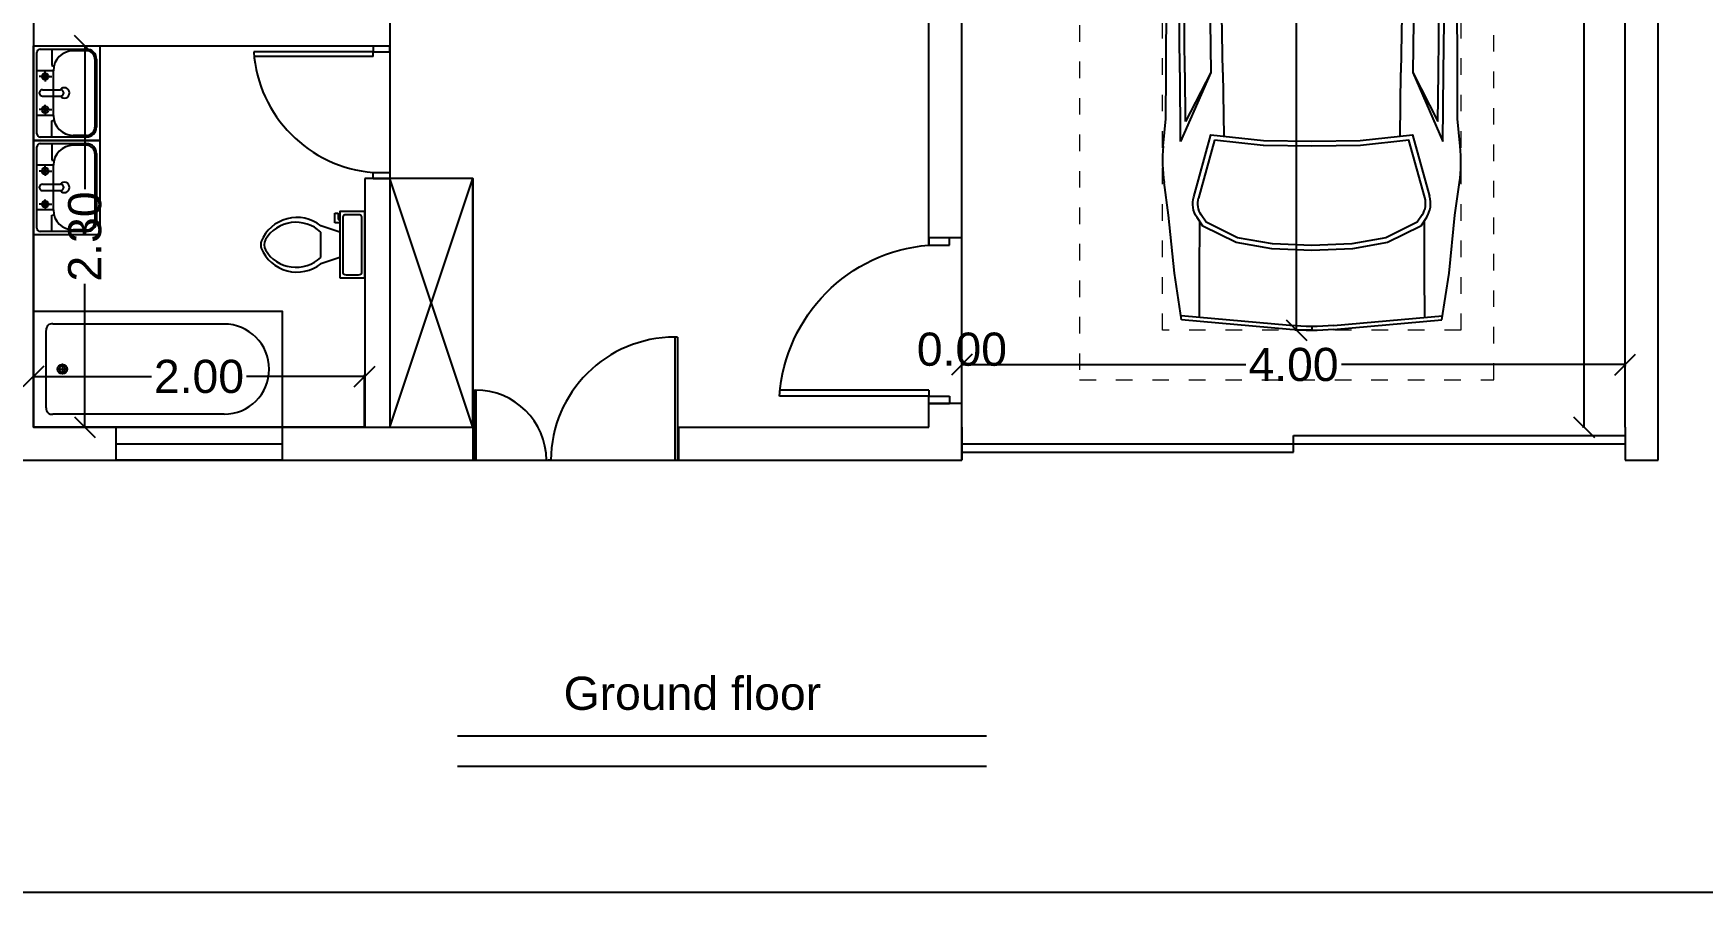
# Model space of a CAD drawing. Header units: inches. Extents: x 15.9 to 69.3, y 9.8 to 45.5.
# Drawn here: x 21.99 to 32.05, y 23.33 to 28.51 of the extents above; entities that cross this region are included whole.
import ezdxf

# ---------------------------------------------------------------- set-up
doc = ezdxf.new("R2010")
doc.units = ezdxf.units.IN
doc.header["$MEASUREMENT"] = 0
doc.linetypes.add('ACAD_ISO07W100', pattern=[3, 0, -3])
doc.layers.add('BATH', color=41, linetype='Continuous')
doc.layers.add('RED', color=1, linetype='Continuous')
doc.layers.add('Mashin', color=144, linetype='Continuous', lineweight=0)
doc.styles.add('ATTR', font='romans.shx', dxfattribs={"width": 0.8, "height": 1.114828})
doc.styles.add('eng-kadr', font='arial.ttf')
doc.styles.get("Standard").update_dxf_attribs({"font": 'arial.ttf'})
doc.dimstyles.new('dim-col', dxfattribs={"dimscale": 0.05, "dimtxt": 4, "dimasz": 2.5, "dimexe": 0.2, "dimexo": 0.1, "dimgap": 0.5, "dimtad": 0, "dimzin": 0, "dimdsep": 46, "dimtxsty": 'eng-kadr', "dimblk1": 'OBLIQUE', "dimblk2": 'OBLIQUE', "dimsah": 1, "dimcen": 0.1, "dimclrd": 5, "dimclre": 5, "dimclrt": 256, "dimazin": 0, "dimtfac": 0.066667, "dimtofl": 0, "dimtmove": 2, "dimatfit": 2, "dimldrblk": 'OBLIQUE', "dimfxl": 0.2, "dimtolj": 1, "dimtzin": 0, "dimarcsym": 0})

# ---------------------------------------------------------------- blocks, each defined once
blk = doc.blocks.new('utiuy')
for p, q in [((109.3845, -12.8928), (109.3769, -12.8928)), ((109.3769, -12.8928), (109.3769, -13.2495)), ((109.3845, -12.8928), (109.3845, -13.2495)), ((108.7965, -13.046), (108.7965, -13.2495)), ((108.7965, -13.046), (108.8009, -13.046)), ((108.8009, -13.046), (108.8009, -13.2495)), ((108.7922, -13.2495), (108.8009, -13.2495)), ((109.0054, -13.2495), (109.0118, -13.2495)), ((109.0183, -13.2495), (109.0107, -13.2495)), ((109.3921, -13.2495), (109.3769, -13.2495))]:
    blk.add_line(p, q)
for centre, radius, start, end in [((109.3769, -13.2514), 0.3586, 90, 179.6874), ((108.8009, -13.2506), 0.2046, 0.3126, 90)]:
    blk.add_arc(centre, radius, start, end)
blk = doc.blocks.new('uyu')
for p, q in [((110.7505, -12.7302), (110.7505, -12.2882)), ((110.7682, -12.7302), (110.7682, -12.2882)), ((110.2991, -12.7302), (110.3212, -12.7302)), ((110.2991, -12.7302), (110.2991, -12.7921)), ((110.3212, -12.7302), (110.3212, -12.7921)), ((110.7505, -12.7302), (110.7682, -12.7302)), ((110.7682, -12.7302), (110.7682, -12.7921)), ((110.7903, -12.7302), (110.7682, -12.7302)), ((110.7903, -12.7302), (110.7903, -12.7921)), ((110.3212, -12.7921), (110.2991, -12.7921)), ((110.7682, -12.7921), (110.7903, -12.7921))]:
    blk.add_line(p, q)
blk.add_arc((110.8019, -12.7692), 0.4823, 94.0085, 175.3572)
blk = doc.blocks.new('WCLOSF3T')
for p, q in [((9.5, -6), (9.5, -2)), ((-10, -8.5), (-8, -8.5)), ((-10, -9.5), (-10, -8.5)), ((-7, -9.5), (-10, -9.5)), ((-8, -8.5), (-8, -8)), ((-7, -8), (-7, -9.5)), ((-4, -8), (-6, -14)), ((4, -8), (6, -14)), ((4, -14), (-4, -14))]:
    blk.add_line(p, q)
blk.add_lwpolyline([(10.5, -8), (10.5, 0), (-10.5, 0), (-10.5, -8)], close=True)
for points in [[(-9.5, -2), (-9.5, -6)], [(8.5, -1), (-8.5, -1)], [(-8.5, -7), (8.5, -7)]]:
    blk.add_lwpolyline(points)
for centre, radius, start, end in [((-8.62, -1.88), 0.884, 81.8699, 188.1301), ((8.62, -1.88), 0.884, 351.8699, 98.1301), ((-8.62, -6.12), 0.884, 171.8699, 278.1301), ((8.62, -6.12), 0.884, 261.8699, 8.1301), ((3.52, -21.58), 12.17, 141.4691, 247.9714), ((4.2, -21.82), 11.33, 136.3677, 238.9468), ((-3.52, -21.58), 12.17, 292.0284, 38.5307), ((-4.2, -21.82), 11.33, 301.053, 43.6321), ((0, -27.88), 4, 245.7318, 294.2682), ((0, -29), 4, 254.8605, 285.1395)]:
    blk.add_arc(centre, radius, start, end)
at = {"style": 'ATTR', "width": 0.8, "flags": 9}
blk.add_attdef('ESTCODE', (0, 0), '', height=0.7, dxfattribs=at)
blk = doc.blocks.new('m05')
at = {"color": 0}
for p, q in [((327.403, 41.474), (327.403, 41.874)), ((327.403, 41.874), (327.973, 41.874)), ((327.423, 41.554), (327.423, 41.834)), ((327.443, 41.854), (327.933, 41.854)), ((327.553, 41.754), (327.553, 41.854)), ((327.588, 41.804), (327.558, 41.804)), ((327.588, 41.804), (327.588, 41.839)), ((327.588, 41.804), (327.617, 41.804)), ((327.588, 41.804), (327.588, 41.764)), ((327.788, 41.804), (327.758, 41.804)), ((327.788, 41.804), (327.788, 41.839)), ((327.788, 41.804), (327.788, 41.764)), ((327.788, 41.804), (327.817, 41.804)), ((327.823, 41.754), (327.823, 41.854)), ((327.953, 41.834), (327.953, 41.554)), ((327.973, 41.874), (327.973, 41.474)), ((327.423, 41.764), (327.521, 41.764)), ((327.521, 41.764), (327.524, 41.751)), ((327.553, 41.754), (327.823, 41.754)), ((327.854, 41.764), (327.851, 41.751)), ((327.953, 41.764), (327.854, 41.764)), ((327.433, 41.554), (327.433, 41.634)), ((327.943, 41.554), (327.943, 41.634)), ((327.943, 41.584), (327.943, 41.604)), ((327.893, 41.504), (327.483, 41.504)), ((327.893, 41.494), (327.483, 41.494)), ((327.973, 41.474), (327.403, 41.474))]:
    blk.add_line(p, q, dxfattribs=at)
for points in [[(327.67, 41.82), (327.67, 41.711)], [(327.708, 41.82), (327.708, 41.711)]]:
    blk.add_lwpolyline(points)
for centre, radius in [((327.588, 41.804), 0.02), ((327.588, 41.804), 0.01), ((327.788, 41.804), 0.02), ((327.788, 41.804), 0.01)]:
    blk.add_circle(centre, radius, dxfattribs=at)
for centre, radius, start, end in [((327.443, 41.834), 0.02, 90, 180), ((327.689, 41.82), 0.0189, 359.8812, 180.1188), ((327.933, 41.834), 0.02, 0, 90), ((327.553, 41.634), 0.12, 90, 180), ((327.689, 41.688), 0.0313, 127.154, 52.846), ((327.689, 41.711), 0.0189, 179.8812, 0.1188), ((327.823, 41.634), 0.12, 0, 90), ((327.483, 41.554), 0.06, 180, 270), ((327.483, 41.554), 0.05, 180, 270), ((327.893, 41.554), 0.06, 270, 0), ((327.893, 41.554), 0.05, 270, 0)]:
    blk.add_arc(centre, radius, start, end, dxfattribs=at)
blk = doc.blocks.new('f07')
for p, q in [((94.678, 160.673), (94.717, 160.673)), ((94.697, 160.693), (94.697, 160.654))]:
    blk.add_line(p, q)
for points in [[(95.62, 160.323), (94.522, 160.323), (94.522, 161.023), (95.62, 161.023)], [(95.62, 161.023), (96.022, 161.023), (96.022, 160.323), (95.62, 160.323)], [(94.6, 160.44), (94.6, 160.907)], [(94.639, 160.946), (95.62, 160.946)], [(95.62, 160.946), (95.672, 160.946)], [(95.62, 160.401), (94.639, 160.401)], [(95.672, 160.401), (95.62, 160.401)]]:
    blk.add_lwpolyline(points)
for radius in [0.0292, 0.0194]:
    blk.add_circle((94.697, 160.673), radius)
for centre, radius, start, end in [((94.634, 160.912), 0.0344, 81.8699, 188.1301), ((95.672, 160.673), 0.272, 270, 90), ((94.634, 160.435), 0.0344, 171.8699, 278.1301)]:
    blk.add_arc(centre, radius, start, end)
blk = doc.blocks.new('*D1923')
at = {"color": 5, "lineweight": -2, "ltscale": 0.06, "transparency": 16777216}
blk.add_line((27.586, 25.94), (27.586, 26.464), dxfattribs=at)
blk.add_line((27.586, 25.94), (27.586, 26.464), dxfattribs=at)
at = {"layer": 'Defpoints', "color": 0, "ltscale": 0.06, "transparency": 16777216}
for p in [(27.586, 26.454), (27.586, 25.935), (27.586, 25.935)]:
    blk.add_point(p, dxfattribs=at)
at = {"ltscale": 0.06, "transparency": 16777216, "insert": (27.586, 26.604), "char_height": 0.2, "attachment_point": 5, "style": 'eng-kadr'}
blk.add_mtext('\\A1;0.00', dxfattribs=at)
blk = doc.blocks.new('_Oblique')
at = {"color": 0, "lineweight": -2}
blk.add_line((-0.5, -0.5), (0.5, 0.5), dxfattribs=at)
blk = doc.blocks.new('*D1926')
at = {"color": 5, "lineweight": -2, "ltscale": 0.06, "transparency": 16777216}
for p, q in [((21.991, 28.435), (22.307, 28.435)), ((22.297, 28.435), (22.297, 27.571)), ((22.297, 26.135), (22.297, 26.999)), ((21.991, 26.135), (22.307, 26.135))]:
    blk.add_line(p, q, dxfattribs=at)
at = {"layer": 'Defpoints', "color": 0, "ltscale": 0.06, "transparency": 16777216}
for p in [(21.986, 28.435), (21.986, 26.135), (22.297, 26.135)]:
    blk.add_point(p, dxfattribs=at)
at = {"color": 5, "lineweight": -2, "ltscale": 0.06, "transparency": 16777216, "xscale": 0.125, "yscale": 0.125, "zscale": 0.125}
for p, rotation in [((22.297, 28.435), 90), ((22.297, 26.135), 270)]:
    blk.add_blockref('_Oblique', p, dxfattribs=dict(at, rotation=rotation))
at = {"ltscale": 0.06, "transparency": 16777216, "insert": (22.297, 27.285), "char_height": 0.2, "attachment_point": 5, "rotation": 90, "style": 'eng-kadr'}
blk.add_mtext('\\A1;2.30', dxfattribs=at)
blk = doc.blocks.new('*D1911')
at = {"color": 5, "lineweight": -2, "ltscale": 0.06, "transparency": 16777216}
for p, q in [((21.986, 26.14), (21.986, 26.45)), ((21.986, 26.44), (22.699, 26.44)), ((23.984, 26.44), (23.271, 26.44)), ((23.984, 26.14), (23.984, 26.45))]:
    blk.add_line(p, q, dxfattribs=at)
at = {"layer": 'Defpoints', "color": 0, "ltscale": 0.06, "transparency": 16777216}
for p in [(23.984, 26.44), (21.986, 26.135), (23.984, 26.135)]:
    blk.add_point(p, dxfattribs=at)
at = {"color": 5, "lineweight": -2, "ltscale": 0.06, "transparency": 16777216, "xscale": 0.125, "yscale": 0.125, "zscale": 0.125, "rotation": 180}
blk.add_blockref('_Oblique', (21.986, 26.44), dxfattribs=at)
at = {"color": 5, "lineweight": -2, "ltscale": 0.06, "transparency": 16777216, "xscale": 0.125, "yscale": 0.125, "zscale": 0.125}
blk.add_blockref('_Oblique', (23.984, 26.44), dxfattribs=at)
at = {"ltscale": 0.06, "transparency": 16777216, "insert": (22.985, 26.44), "char_height": 0.2, "attachment_point": 5, "style": 'eng-kadr'}
blk.add_mtext('\\A1;2.00', dxfattribs=at)
blk = doc.blocks.new('car2')
at = {"color": 1}
for points in [[(1054.777, 427.208), (1054.777, 427.231)], [(1054.777, 422.731), (1054.777, 422.769)]]:
    blk.add_lwpolyline(points, dxfattribs=at)
at = {"layer": 'Mashin', "color": 1, "linetype": 'ACAD_ISO07W100', "ltscale": 0.04}
blk.add_lwpolyline([(1053.877, 427.231), (1055.677, 427.231), (1055.677, 422.731), (1053.877, 422.731), (1053.877, 427.231)], dxfattribs=at)
at = {"layer": 'RED', "color": 1}
for p, q in [((1053.992, 427.169), (1053.949, 426.888)), ((1054.645, 427.202), (1053.989, 427.145)), ((1054.645, 427.226), (1053.992, 427.169)), ((1054.099, 426.888), (1054.097, 427.155)), ((1054.909, 427.226), (1055.563, 427.169)), ((1054.909, 427.202), (1055.565, 427.145)), ((1055.456, 426.888), (1055.457, 427.155)), ((1055.563, 427.169), (1055.605, 426.888)), ((1053.949, 426.888), (1053.914, 426.538)), ((1054.1, 426.573), (1054.099, 426.888)), ((1055.455, 426.573), (1055.456, 426.888)), ((1055.605, 426.888), (1055.64, 426.538)), ((1053.914, 426.538), (1053.886, 426.341)), ((1055.64, 426.538), (1055.668, 426.341)), ((1054.066, 426.426), (1054.066, 426.426)), ((1055.363, 426.085), (1055.46, 426.434)), ((1053.882, 426.122), (1053.898, 425.957)), ((1053.987, 426.094), (1053.983, 425.677)), ((1054.168, 425.677), (1053.987, 426.094)), ((1054.241, 425.677), (1054.246, 426.061)), ((1055.071, 426.117), (1055.363, 426.085)), ((1055.314, 425.677), (1055.308, 426.061)), ((1055.386, 425.677), (1055.568, 426.094)), ((1055.568, 426.094), (1055.571, 425.677)), ((1055.673, 426.122), (1055.657, 425.957)), ((1053.898, 425.957), (1053.899, 425.677)), ((1054.016, 425.972), (1054.013, 425.677)), ((1054.168, 425.677), (1054.016, 425.972)), ((1055.386, 425.677), (1055.539, 425.972)), ((1055.539, 425.972), (1055.541, 425.677)), ((1055.657, 425.957), (1055.656, 425.677)), ((1053.899, 425.677), (1053.902, 424.755)), ((1053.982, 425.677), (1053.972, 424.755)), ((1054.012, 425.677), (1054.008, 425.266)), ((1054.156, 424.755), (1054.168, 425.677)), ((1054.223, 424.755), (1054.239, 425.677)), ((1055.331, 424.755), (1055.316, 425.677)), ((1055.398, 424.754), (1055.386, 425.677)), ((1055.543, 425.677), (1055.546, 425.266)), ((1055.573, 425.677), (1055.582, 424.755)), ((1055.655, 425.677), (1055.652, 424.755)), ((1054.162, 425.266), (1054.008, 425.266)), ((1055.392, 425.266), (1055.546, 425.266)), ((1054.162, 425.215), (1053.9, 425.215)), ((1053.901, 425.165), (1053.9, 425.165)), ((1054.007, 425.165), (1054.003, 424.755)), ((1054.162, 425.165), (1054.007, 425.165)), ((1055.392, 425.215), (1055.654, 425.215)), ((1055.392, 425.165), (1055.547, 425.165)), ((1055.547, 425.165), (1055.552, 424.755)), ((1053.902, 424.755), (1053.899, 423.805)), ((1053.904, 424.175), (1054.156, 424.754)), ((1053.972, 424.755), (1053.969, 424.324)), ((1054.003, 424.755), (1054, 424.437)), ((1054, 424.437), (1054.156, 424.754)), ((1054.03, 424.162), (1054.223, 424.751)), ((1054.156, 424.754), (1054.156, 424.755)), ((1054.223, 424.751), (1054.223, 424.755)), ((1055.331, 424.751), (1055.331, 424.755)), ((1055.525, 424.162), (1055.331, 424.751)), ((1055.398, 424.754), (1055.398, 424.755)), ((1055.555, 424.438), (1055.398, 424.754)), ((1055.651, 424.175), (1055.398, 424.754)), ((1055.552, 424.755), (1055.555, 424.438)), ((1055.582, 424.755), (1055.586, 424.324)), ((1055.652, 424.755), (1055.655, 423.805)), ((1054.51, 424.577), (1054.193, 424.66)), ((1055.044, 424.577), (1055.361, 424.66)), ((1054.078, 424.211), (1054.213, 424.624)), ((1054.503, 424.548), (1054.213, 424.624)), ((1054.777, 424.536), (1054.509, 424.547)), ((1054.777, 424.566), (1054.51, 424.577)), ((1054.777, 424.566), (1055.044, 424.577)), ((1054.777, 424.536), (1055.045, 424.547)), ((1055.052, 424.548), (1055.341, 424.624)), ((1055.477, 424.211), (1055.341, 424.624)), ((1054.038, 423.805), (1054.03, 424.162)), ((1054.204, 424.048), (1054.043, 424.203)), ((1054.22, 424.074), (1054.078, 424.211)), ((1055.335, 424.074), (1055.477, 424.211)), ((1055.351, 424.048), (1055.511, 424.203)), ((1055.517, 423.805), (1055.525, 424.162)), ((1054.23, 423.805), (1054.137, 424.112)), ((1054.439, 423.974), (1054.204, 424.048)), ((1054.444, 424.004), (1054.22, 424.074)), ((1055.11, 424.004), (1055.335, 424.074)), ((1055.116, 423.974), (1055.351, 424.048)), ((1055.325, 423.805), (1055.417, 424.112)), ((1054.777, 423.955), (1054.439, 423.974)), ((1054.777, 423.985), (1054.444, 424.004)), ((1054.777, 423.985), (1055.11, 424.004)), ((1054.777, 423.955), (1055.116, 423.974)), ((1053.899, 423.805), (1053.889, 423.57)), ((1054.05, 422.988), (1054.038, 423.805)), ((1054.431, 422.808), (1054.23, 423.805)), ((1055.124, 422.808), (1055.325, 423.805)), ((1055.504, 422.994), (1055.517, 423.805)), ((1055.655, 423.805), (1055.665, 423.57)), ((1053.889, 423.57), (1053.954, 423.259)), ((1055.665, 423.57), (1055.6, 423.259)), ((1053.954, 423.259), (1053.932, 423.253)), ((1053.932, 423.253), (1053.959, 422.988)), ((1053.993, 423.031), (1053.932, 423.249)), ((1055.562, 423.031), (1055.622, 423.249)), ((1055.622, 423.253), (1055.595, 422.988)), ((1055.6, 423.259), (1055.622, 423.253)), ((1054.015, 422.922), (1054.615, 422.757)), ((1054.42, 422.859), (1054.025, 422.997)), ((1055.539, 422.922), (1054.939, 422.757)), ((1055.134, 422.859), (1055.529, 422.997)), ((1054.74, 422.882), (1054.412, 422.902)), ((1054.426, 422.831), (1054.649, 422.783)), ((1054.815, 422.882), (1055.143, 422.902)), ((1055.128, 422.831), (1054.906, 422.783))]:
    blk.add_line(p, q, dxfattribs=at)
for points in [[(1054.086, 426.552), (1054.12, 426.603), (1054.321, 426.703), (1054.532, 426.74), (1054.777, 426.75), (1055.017, 426.741), (1055.233, 426.703), (1055.434, 426.603), (1055.469, 426.552, -0.21834), (1055.489, 426.426), (1055.385, 426.052), (1055.068, 426.087), (1054.777, 426.091), (1054.486, 426.087), (1054.17, 426.052), (1054.067, 426.423)], [(1054.111, 426.536), (1054.141, 426.58), (1054.33, 426.674), (1054.536, 426.71), (1054.777, 426.72), (1055.014, 426.711), (1055.224, 426.674), (1055.414, 426.58), (1055.443, 426.536, -0.21834), (1055.46, 426.434)]]:
    blk.add_lwpolyline(points, format="xyb", dxfattribs=at)
blk.add_lwpolyline([(1054.096, 426.431), (1054.192, 426.085), (1054.484, 426.117), (1054.777, 426.121), (1055.069, 426.117)], dxfattribs=at)
for centre, radius, start, end in [((1054.777, 425.7), 1.531, 85.0592, 94.9408), ((1054.777, 425.676), 1.531, 85.0592, 94.9408), ((1054.213, 426.467), 0.153, 146.264, 196.8198), ((1054.213, 426.467), 0.123, 146.264, 196.8198), ((1054.796, 426.212), 0.919, 171.9284, 185.6257), ((1054.758, 426.212), 0.919, 354.3743, 8.0716), ((1054.042, 423.045), 0.051, 195.4862, 250.7894), ((1055.513, 423.045), 0.051, 289.2106, 344.5138), ((1054.035, 422.995), 0.0766, 185.8102, 254.6615), ((1055.519, 422.995), 0.0766, 285.3385, 354.1898), ((1054.777, 423.493), 0.613, 266.4735, 273.5265), ((1054.777, 423.348), 0.613, 254.6615, 285.3385), ((1054.777, 423.382), 0.613, 257.9052, 282.0948)]:
    blk.add_arc(centre, radius, start, end, dxfattribs=at)
blk = doc.blocks.new('*D46')
at = {"color": 5, "lineweight": -2, "transparency": 16777216}
for p, q in [((1047.456, 446.546), (1047.567, 446.546)), ((1047.557, 446.546), (1047.557, 445.921)), ((1047.557, 444.746), (1047.557, 445.371)), ((1047.456, 444.746), (1047.567, 444.746))]:
    blk.add_line(p, q, dxfattribs=at)
at = {"layer": 'Defpoints', "color": 0, "transparency": 16777216}
for p in [(1047.451, 446.546), (1047.451, 444.746), (1047.557, 444.746)]:
    blk.add_point(p, dxfattribs=at)
at = {"color": 5, "lineweight": -2, "transparency": 16777216, "xscale": 0.125, "yscale": 0.125, "zscale": 0.125}
for p, rotation in [((1047.557, 446.546), 90), ((1047.557, 444.746), 270)]:
    blk.add_blockref('_Oblique', p, dxfattribs=dict(at, rotation=rotation))
at = {"transparency": 16777216, "insert": (1047.557, 445.646), "char_height": 0.2, "attachment_point": 5, "rotation": 90, "style": 'eng-kadr'}
blk.add_mtext('\\A1;1.80', dxfattribs=at)
blk = doc.blocks.new('*D47')
at = {"color": 5, "lineweight": -2, "transparency": 16777216}
for p, q in [((1046.813, 445.641), (1046.813, 445.545)), ((1051.313, 445.641), (1051.313, 445.545)), ((1046.813, 445.555), (1048.775, 445.555)), ((1051.313, 445.555), (1049.352, 445.555))]:
    blk.add_line(p, q, dxfattribs=at)
at = {"layer": 'Defpoints', "color": 0, "transparency": 16777216}
for p in [(1046.813, 445.646), (1051.313, 445.646), (1051.313, 445.555)]:
    blk.add_point(p, dxfattribs=at)
at = {"color": 5, "lineweight": -2, "transparency": 16777216, "xscale": 0.125, "yscale": 0.125, "zscale": 0.125, "rotation": 180}
blk.add_blockref('_Oblique', (1046.813, 445.555), dxfattribs=at)
at = {"color": 5, "lineweight": -2, "transparency": 16777216, "xscale": 0.125, "yscale": 0.125, "zscale": 0.125}
blk.add_blockref('_Oblique', (1051.313, 445.555), dxfattribs=at)
at = {"transparency": 16777216, "insert": (1049.063, 445.555), "char_height": 0.2, "attachment_point": 5, "style": 'eng-kadr'}
blk.add_mtext('\\A1;4.50', dxfattribs=at)
blk = doc.blocks.new('*D1912')
at = {"color": 5, "lineweight": -2, "ltscale": 0.06, "transparency": 16777216}
for p, q in [((27.586, 26.517), (27.586, 26.522)), ((27.586, 26.512), (29.298, 26.512)), ((31.586, 26.512), (29.875, 26.512)), ((31.586, 26.507), (31.586, 26.502))]:
    blk.add_line(p, q, dxfattribs=at)
at = {"layer": 'Defpoints', "color": 0, "ltscale": 0.06, "transparency": 16777216}
for p in [(27.586, 26.512), (31.586, 26.512), (31.586, 26.512)]:
    blk.add_point(p, dxfattribs=at)
at = {"color": 5, "lineweight": -2, "ltscale": 0.06, "transparency": 16777216, "xscale": 0.125, "yscale": 0.125, "zscale": 0.125, "rotation": 180}
blk.add_blockref('_Oblique', (27.586, 26.512), dxfattribs=at)
at = {"color": 5, "lineweight": -2, "ltscale": 0.06, "transparency": 16777216, "xscale": 0.125, "yscale": 0.125, "zscale": 0.125}
blk.add_blockref('_Oblique', (31.586, 26.512), dxfattribs=at)
at = {"ltscale": 0.06, "transparency": 16777216, "insert": (29.586, 26.512), "char_height": 0.2, "attachment_point": 5, "style": 'eng-kadr'}
blk.add_mtext('\\A1;4.00', dxfattribs=at)
blk = doc.blocks.new('*D1913')
at = {"color": 5, "lineweight": -2, "ltscale": 0.06, "transparency": 16777216}
for p, q in [((31.333, 31.635), (31.328, 31.635)), ((31.338, 31.635), (31.338, 29.169)), ((31.338, 26.135), (31.338, 28.601)), ((31.333, 26.135), (31.328, 26.135))]:
    blk.add_line(p, q, dxfattribs=at)
at = {"layer": 'Defpoints', "color": 0, "ltscale": 0.06, "transparency": 16777216}
for p in [(31.338, 31.635), (31.338, 31.635), (31.338, 26.135)]:
    blk.add_point(p, dxfattribs=at)
at = {"color": 5, "lineweight": -2, "ltscale": 0.06, "transparency": 16777216, "xscale": 0.125, "yscale": 0.125, "zscale": 0.125}
for p, rotation in [((31.338, 31.635), 90), ((31.338, 26.135), 270)]:
    blk.add_blockref('_Oblique', p, dxfattribs=dict(at, rotation=rotation))
at = {"ltscale": 0.06, "transparency": 16777216, "insert": (31.338, 28.885), "char_height": 0.2, "attachment_point": 5, "rotation": 90, "style": 'eng-kadr'}
blk.add_mtext('\\A1;5.50', dxfattribs=at)
blk = doc.blocks.new('car3')
at = {"layer": 'Mashin', "color": 1, "linetype": 'ACAD_ISO07W100', "ltscale": 0.04}
blk.add_lwpolyline([(1046.613, 446.746), (1046.613, 444.246), (1051.613, 444.246), (1051.613, 446.746)], close=True, dxfattribs=at)
at = {"color": 1, "rotation": 270}
blk.add_blockref('car2', (624.082, 1500.424), dxfattribs=at)
at = {"color": 1}
dim = blk.add_linear_dim(base=(1047.557, 444.746), p1=(1047.451, 446.546), p2=(1047.451, 444.746), angle=90, dimstyle='dim-col', dxfattribs=at)
dim.commit()
dim.dimension.update_dxf_attribs({"geometry": '*D46', "text_midpoint": (1047.557, 445.646)})
dim = blk.add_linear_dim(base=(1051.313, 445.555), p1=(1046.813, 445.646), p2=(1051.313, 445.646), dimstyle='dim-col', dxfattribs=at)
dim.commit()
dim.dimension.update_dxf_attribs({"geometry": '*D47', "text_midpoint": (1049.063, 445.555)})

msp = doc.modelspace()

# ---------------------------------------------------------------- linework, layer by layer
at = {"color": 3, "ltscale": 0.06}
msp.add_lwpolyline([(16.869, 45.531), (49.926, 45.531), (49.926, 23.328), (16.869, 23.328)], close=True, dxfattribs=at)
at = {"ltscale": 0.06}
for points in [[(31.786, 25.935), (31.786, 38.935), (21.786, 38.935), (21.786, 25.935)], [(26.426, 38.735), (21.986, 38.735), (21.986, 26.135), (24.636, 26.135)], [(31.586, 26.135), (31.586, 37.235)], [(27.386, 27.233), (27.386, 31.835), (31.586, 31.835)], [(27.586, 26.135), (27.586, 31.635), (31.586, 31.635)], [(21.986, 28.585), (24.136, 28.585), (24.136, 26.135)], [(23.986, 27.635), (23.986, 26.135), (21.986, 26.135), (21.986, 28.435), (23.986, 28.435)], [(23.986, 28.435), (24.136, 28.435)], [(24.136, 27.635), (23.986, 27.635)], [(24.636, 26.135), (24.636, 27.635), (24.136, 27.635), (24.136, 26.135), (24.636, 27.635), (24.636, 26.135), (24.136, 27.635)], [(27.386, 27.278), (27.586, 27.278)], [(27.386, 26.135), (27.386, 26.323)], [(27.586, 26.278), (27.386, 26.278)], [(24.636, 26.135), (24.636, 25.935)], [(25.877, 26.135), (27.386, 26.135)], [(25.877, 26.135), (25.877, 25.935)], [(27.586, 26.135), (27.586, 25.935)], [(29.586, 26.085), (31.586, 26.085)], [(29.586, 25.985), (29.586, 26.085)], [(31.586, 26.135), (31.586, 25.935)], [(22.486, 26.035), (23.486, 26.035)], [(27.586, 26.035), (31.586, 26.035)], [(27.586, 25.985), (29.586, 25.985)], [(21.786, 25.935), (27.586, 25.935)], [(27.386, 25.935), (27.386, 25.935)], [(31.586, 25.935), (31.786, 25.935)], [(24.544, 24.273), (27.735, 24.273)], [(24.544, 24.091), (27.735, 24.091)]]:
    msp.add_lwpolyline(points, dxfattribs=at)
msp.add_lwpolyline([(22.486, 26.135), (23.486, 26.135), (23.486, 25.935), (22.486, 25.935)], close=True, dxfattribs=at)

# ---------------------------------------------------------------- block references
at = {"color": 0, "rotation": 270}
msp.add_blockref('car3', (-415.951, 1078.033), dxfattribs=at)
at = {"rotation": 89.99999999999997}
for p in [(63.861, -299.538), (63.861, -300.108)]:
    msp.add_blockref('m05', p, dxfattribs=at)
for p, xscale, yscale, zscale, rotation in [((3.253, -152.013), 1.628784697566439, 1.628784697566439, 1.628784697566439, 89.98489019831108), ((1.408, 251.838), -2.035980871958076, 2.035980871958076, 2.035980871958076, 90.0151098016889)]:
    msp.add_blockref('uyu', p, dxfattribs=dict(xscale=xscale, yscale=yscale, zscale=zscale, rotation=rotation))
at = {"ltscale": 0.06}
msp.add_blockref('f07', (-72.536, -134.188), dxfattribs=at)
at = {"ltscale": 0.06, "xscale": 2.083333333333271, "yscale": 2.083333333333271, "zscale": 2.083333333333271, "rotation": 359.9848901983073}
msp.add_blockref('utiuy', (-202.007, 53.598), dxfattribs=at)
at = {"layer": 'BATH', "xscale": 0.01904761904761932, "yscale": 0.01904761904761932, "zscale": 0.01904761904761932, "rotation": 270}
msp.add_blockref('WCLOSF3T', (23.986, 27.235), dxfattribs=at)

# ---------------------------------------------------------------- texts
at = {"ltscale": 0.06, "insert": (25.184, 24.63), "char_height": 0.2, "attachment_point": 1}
msp.add_mtext_dynamic_manual_height_columns('Ground floor', width=2.11997, gutter_width=1, heights=[0], dxfattribs=at)

# ---------------------------------------------------------------- dimensions: what is measured, and where the dimension line sits
at = {"ltscale": 0.06}
for base, p1, p2, picture, middle in [((31.338, 31.635), (31.338, 26.135), (31.338, 31.635), '*D1913', (31.338, 28.885)), ((22.297, 26.135), (21.986, 28.435), (21.986, 26.135), '*D1926', (22.297, 27.285))]:
    dim = msp.add_linear_dim(base=base, p1=p1, p2=p2, angle=90, dimstyle='dim-col', dxfattribs=at)
    dim.commit()
    dim.dimension.update_dxf_attribs({"geometry": picture, "text_midpoint": middle})
for base, p1, p2, picture, middle in [((27.586250606, 26.454017531), (27.586250606, 25.93507634), (27.586250606, 25.93507634), '*D1923', (27.586250606, 26.603632129)), ((31.586, 26.512), (27.586, 26.512), (31.586, 26.512), '*D1912', (29.586, 26.512)), ((23.984, 26.44), (21.986, 26.135), (23.984, 26.135), '*D1911', (22.985, 26.44))]:
    dim = msp.add_linear_dim(base=base, p1=p1, p2=p2, dimstyle='dim-col', dxfattribs=at)
    dim.commit()
    dim.dimension.update_dxf_attribs({"geometry": picture, "text_midpoint": middle})

doc.saveas('drawing.dxf')
